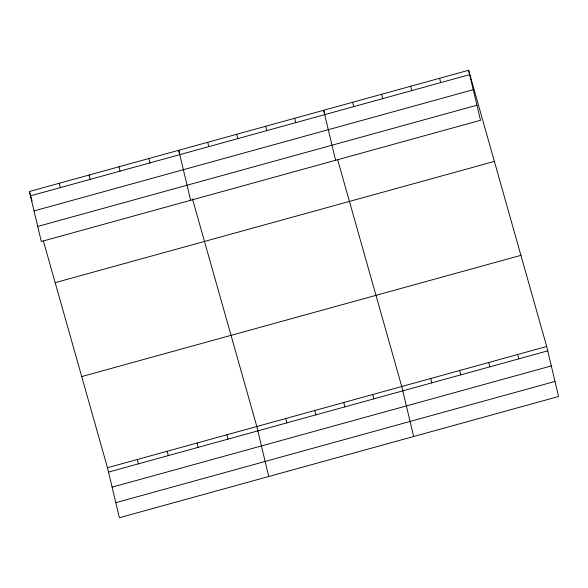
<?xml version="1.0" encoding="UTF-8"?>
<svg xmlns="http://www.w3.org/2000/svg" width="588" height="588" viewBox="0 0 588 588"><rect width="100%" height="100%" fill="white"/><g stroke="black" fill="none" stroke-linecap="round" stroke-linejoin="round"><path stroke-width="0.88" d="M468.614 70.266L480.521 120.268L41.314 241.506L29.4 191.504L468.614 70.266L546.686 346.494L558.6 396.496L119.386 517.734L107.479 467.732L43.387 240.984M30.436 195.863L469.65 74.632M34.03 210.923L473.237 89.692M37.728 226.446L476.934 105.208M55.162 282.659L494.376 161.421M81.71 376.577L520.924 255.339M107.479 467.732L546.686 346.494M108.515 472.098L547.729 350.86M112.102 487.158L551.316 365.92M115.799 502.674L555.013 381.436M324.899 114.616L323.672 110.272L335.586 160.274M337.659 159.76L401.751 386.507L413.658 436.509M179.957 154.622L178.73 150.278L190.644 200.28M192.474 198.898L256.809 426.513L268.723 476.515M29.4 191.504L32.097 201.052M517.697 354.498L518.741 358.864M439.626 78.263L440.662 82.629M488.709 362.502L489.753 366.861M410.637 86.267L411.673 90.633M459.72 370.499L460.764 374.865M381.649 94.271L382.685 98.637M430.739 378.503L431.776 382.869M352.66 102.268L353.697 106.634M372.763 394.504L373.799 398.87M294.684 118.276L295.727 122.642M343.774 402.508L344.811 406.874M265.695 126.273L266.739 130.639M314.786 410.512L315.822 414.871M236.707 134.277L237.75 138.643M285.797 418.509L286.834 422.875M207.718 142.281L208.762 146.647M226.939 434.76L227.982 439.118M148.867 158.525L149.903 162.891M197.076 442.999L198.112 447.365M118.996 166.772L120.04 171.13M167.213 451.246L168.249 455.612M89.133 175.011L90.17 179.377M137.342 459.485L138.386 463.851M59.263 183.258L60.307 187.623"/></g></svg>
